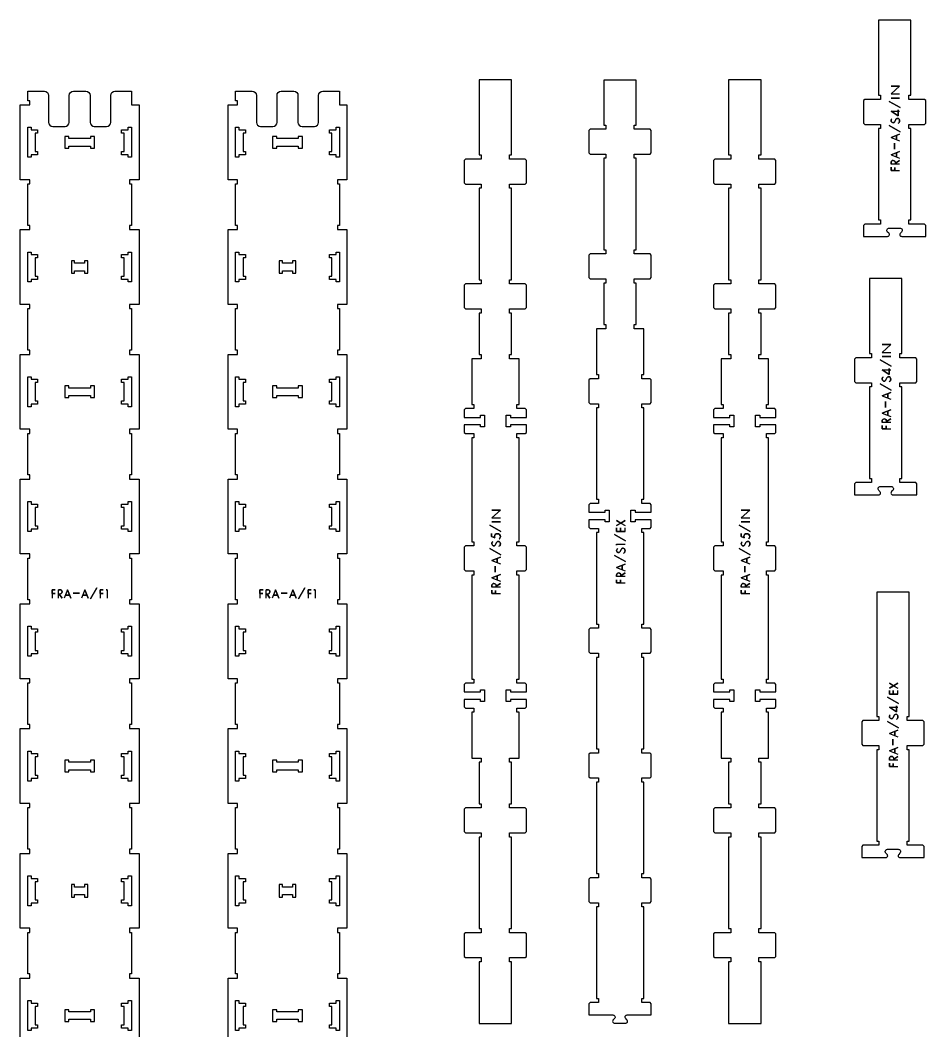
# Model space of a CAD drawing. Extents: x -5375 to 6625, y -4346 to 3702.
# Drawn here: x 1157 to 3335, y -452 to 1978 of the extents above; entities that cross this region are included whole.
import ezdxf

# ---------------------------------------------------------------- set-up
doc = ezdxf.new("R2010")
doc.units = 0

msp = doc.modelspace()

# ---------------------------------------------------------------- linework, layer by layer
at = {"layer": 'Cuts', "color": 4}
for points in [[(1175, 1714.6), (1175, 1720.6), (1183, 1720.6), (1183, 1714.6), (1193, 1714.6), (1199, 1714.6), (1199, 1706.6), (1193, 1706.6), (1193, 1662.6), (1199, 1662.6), (1199, 1654.6), (1193, 1654.6), (1183, 1654.6), (1183, 1648.6), (1175, 1648.6), (1175, 1654.6)], [(1425, 1654.6), (1425, 1648.6), (1417, 1648.6), (1417, 1654.6), (1407, 1654.6), (1401, 1654.6), (1401, 1662.6), (1407, 1662.6), (1407, 1706.6), (1401, 1706.6), (1401, 1714.6), (1407, 1714.6), (1417, 1714.6), (1417, 1720.6), (1425, 1720.6), (1425, 1714.6)], [(1675, 1714.6), (1675, 1720.6), (1683, 1720.6), (1683, 1714.6), (1693, 1714.6), (1699, 1714.6), (1699, 1706.6), (1693, 1706.6), (1693, 1662.6), (1699, 1662.6), (1699, 1654.6), (1693, 1654.6), (1683, 1654.6), (1683, 1648.6), (1675, 1648.6), (1675, 1654.6)], [(1925, 1654.6), (1925, 1648.6), (1917, 1648.6), (1917, 1654.6), (1907, 1654.6), (1901, 1654.6), (1901, 1662.6), (1907, 1662.6), (1907, 1706.6), (1901, 1706.6), (1901, 1714.6), (1907, 1714.6), (1917, 1714.6), (1917, 1720.6), (1925, 1720.6), (1925, 1714.6)], [(1336, 1698.6), (1326, 1698.6), (1326, 1693.6), (1274, 1693.6), (1274, 1698.6), (1264, 1698.6), (1264, 1670.6), (1274, 1670.6), (1274, 1675.6), (1326, 1675.6), (1326, 1670.6), (1336, 1670.6)], [(1836, 1698.6), (1826, 1698.6), (1826, 1693.6), (1774, 1693.6), (1774, 1698.6), (1764, 1698.6), (1764, 1670.6), (1774, 1670.6), (1774, 1675.6), (1826, 1675.6), (1826, 1670.6), (1836, 1670.6)], [(1175, 1414.6), (1175, 1420.6), (1183, 1420.6), (1183, 1414.6), (1193, 1414.6), (1199, 1414.6), (1199, 1406.6), (1193, 1406.6), (1193, 1362.6), (1199, 1362.6), (1199, 1354.6), (1193, 1354.6), (1183, 1354.6), (1183, 1348.6), (1175, 1348.6), (1175, 1354.6)], [(1425, 1354.6), (1425, 1348.6), (1417, 1348.6), (1417, 1354.6), (1407, 1354.6), (1401, 1354.6), (1401, 1362.6), (1407, 1362.6), (1407, 1406.6), (1401, 1406.6), (1401, 1414.6), (1407, 1414.6), (1417, 1414.6), (1417, 1420.6), (1425, 1420.6), (1425, 1414.6)], [(1675, 1414.6), (1675, 1420.6), (1683, 1420.6), (1683, 1414.6), (1693, 1414.6), (1699, 1414.6), (1699, 1406.6), (1693, 1406.6), (1693, 1362.6), (1699, 1362.6), (1699, 1354.6), (1693, 1354.6), (1683, 1354.6), (1683, 1348.6), (1675, 1348.6), (1675, 1354.6)], [(1925, 1354.6), (1925, 1348.6), (1917, 1348.6), (1917, 1354.6), (1907, 1354.6), (1901, 1354.6), (1901, 1362.6), (1907, 1362.6), (1907, 1406.6), (1901, 1406.6), (1901, 1414.6), (1907, 1414.6), (1917, 1414.6), (1917, 1420.6), (1925, 1420.6), (1925, 1414.6)], [(1280, 1399.6), (1280, 1393.6), (1280, 1375.6), (1280, 1369.6), (1288, 1369.6), (1288, 1375.6), (1312, 1375.6), (1312, 1369.6), (1320, 1369.6), (1320, 1375.6), (1320, 1393.6), (1320, 1399.6), (1312, 1399.6), (1312, 1393.6), (1288, 1393.6), (1288, 1399.6)], [(1780, 1399.6), (1780, 1393.6), (1780, 1375.6), (1780, 1369.6), (1788, 1369.6), (1788, 1375.6), (1812, 1375.6), (1812, 1369.6), (1820, 1369.6), (1820, 1375.6), (1820, 1393.6), (1820, 1399.6), (1812, 1399.6), (1812, 1393.6), (1788, 1393.6), (1788, 1399.6)], [(1175, 1114.6), (1175, 1120.6), (1183, 1120.6), (1183, 1114.6), (1193, 1114.6), (1199, 1114.6), (1199, 1106.6), (1193, 1106.6), (1193, 1062.6), (1199, 1062.6), (1199, 1054.6), (1193, 1054.6), (1183, 1054.6), (1183, 1048.6), (1175, 1048.6), (1175, 1054.6)], [(1425, 1054.6), (1425, 1048.6), (1417, 1048.6), (1417, 1054.6), (1407, 1054.6), (1401, 1054.6), (1401, 1062.6), (1407, 1062.6), (1407, 1106.6), (1401, 1106.6), (1401, 1114.6), (1407, 1114.6), (1417, 1114.6), (1417, 1120.6), (1425, 1120.6), (1425, 1114.6)], [(1675, 1114.6), (1675, 1120.6), (1683, 1120.6), (1683, 1114.6), (1693, 1114.6), (1699, 1114.6), (1699, 1106.6), (1693, 1106.6), (1693, 1062.6), (1699, 1062.6), (1699, 1054.6), (1693, 1054.6), (1683, 1054.6), (1683, 1048.6), (1675, 1048.6), (1675, 1054.6)], [(1925, 1054.6), (1925, 1048.6), (1917, 1048.6), (1917, 1054.6), (1907, 1054.6), (1901, 1054.6), (1901, 1062.6), (1907, 1062.6), (1907, 1106.6), (1901, 1106.6), (1901, 1114.6), (1907, 1114.6), (1917, 1114.6), (1917, 1120.6), (1925, 1120.6), (1925, 1114.6)], [(1274, 1093.6), (1274, 1098.6), (1264, 1098.6), (1264, 1070.6), (1274, 1070.6), (1274, 1075.6), (1326, 1075.6), (1326, 1070.6), (1336, 1070.6), (1336, 1098.6), (1326, 1098.6), (1326, 1093.6)], [(1774, 1093.6), (1774, 1098.6), (1764, 1098.6), (1764, 1070.6), (1774, 1070.6), (1774, 1075.6), (1826, 1075.6), (1826, 1070.6), (1836, 1070.6), (1836, 1098.6), (1826, 1098.6), (1826, 1093.6)], [(1175, 814.6), (1175, 820.6), (1183, 820.6), (1183, 814.6), (1193, 814.6), (1199, 814.6), (1199, 806.6), (1193, 806.6), (1193, 762.6), (1199, 762.6), (1199, 754.6), (1193, 754.6), (1183, 754.6), (1183, 748.6), (1175, 748.6), (1175, 754.6)], [(1425, 754.6), (1425, 748.6), (1417, 748.6), (1417, 754.6), (1407, 754.6), (1401, 754.6), (1401, 762.6), (1407, 762.6), (1407, 806.6), (1401, 806.6), (1401, 814.6), (1407, 814.6), (1417, 814.6), (1417, 820.6), (1425, 820.6), (1425, 814.6)], [(1675, 814.6), (1675, 820.6), (1683, 820.6), (1683, 814.6), (1693, 814.6), (1699, 814.6), (1699, 806.6), (1693, 806.6), (1693, 762.6), (1699, 762.6), (1699, 754.6), (1693, 754.6), (1683, 754.6), (1683, 748.6), (1675, 748.6), (1675, 754.6)], [(1925, 754.6), (1925, 748.6), (1917, 748.6), (1917, 754.6), (1907, 754.6), (1901, 754.6), (1901, 762.6), (1907, 762.6), (1907, 806.6), (1901, 806.6), (1901, 814.6), (1907, 814.6), (1917, 814.6), (1917, 820.6), (1925, 820.6), (1925, 814.6)], [(1175, 514.6), (1175, 520.6), (1183, 520.6), (1183, 514.6), (1193, 514.6), (1199, 514.6), (1199, 506.6), (1193, 506.6), (1193, 462.6), (1199, 462.6), (1199, 454.6), (1193, 454.6), (1183, 454.6), (1183, 448.6), (1175, 448.6), (1175, 454.6)], [(1425, 454.6), (1425, 448.6), (1417, 448.6), (1417, 454.6), (1407, 454.6), (1401, 454.6), (1401, 462.6), (1407, 462.6), (1407, 506.6), (1401, 506.6), (1401, 514.6), (1407, 514.6), (1417, 514.6), (1417, 520.6), (1425, 520.6), (1425, 514.6)], [(1675, 514.6), (1675, 520.6), (1683, 520.6), (1683, 514.6), (1693, 514.6), (1699, 514.6), (1699, 506.6), (1693, 506.6), (1693, 462.6), (1699, 462.6), (1699, 454.6), (1693, 454.6), (1683, 454.6), (1683, 448.6), (1675, 448.6), (1675, 454.6)], [(1925, 454.6), (1925, 448.6), (1917, 448.6), (1917, 454.6), (1907, 454.6), (1901, 454.6), (1901, 462.6), (1907, 462.6), (1907, 506.6), (1901, 506.6), (1901, 514.6), (1907, 514.6), (1917, 514.6), (1917, 520.6), (1925, 520.6), (1925, 514.6)], [(1175, 214.6), (1175, 220.6), (1183, 220.6), (1183, 214.6), (1193, 214.6), (1199, 214.6), (1199, 206.6), (1193, 206.6), (1193, 162.6), (1199, 162.6), (1199, 154.6), (1193, 154.6), (1183, 154.6), (1183, 148.6), (1175, 148.6), (1175, 154.6)], [(1425, 154.6), (1425, 148.6), (1417, 148.6), (1417, 154.6), (1407, 154.6), (1401, 154.6), (1401, 162.6), (1407, 162.6), (1407, 206.6), (1401, 206.6), (1401, 214.6), (1407, 214.6), (1417, 214.6), (1417, 220.6), (1425, 220.6), (1425, 214.6)], [(1675, 214.6), (1675, 220.6), (1683, 220.6), (1683, 214.6), (1693, 214.6), (1699, 214.6), (1699, 206.6), (1693, 206.6), (1693, 162.6), (1699, 162.6), (1699, 154.6), (1693, 154.6), (1683, 154.6), (1683, 148.6), (1675, 148.6), (1675, 154.6)], [(1925, 154.6), (1925, 148.6), (1917, 148.6), (1917, 154.6), (1907, 154.6), (1901, 154.6), (1901, 162.6), (1907, 162.6), (1907, 206.6), (1901, 206.6), (1901, 214.6), (1907, 214.6), (1917, 214.6), (1917, 220.6), (1925, 220.6), (1925, 214.6)], [(1274, 175.6), (1326, 175.6), (1326, 170.6), (1336, 170.6), (1336, 198.6), (1326, 198.6), (1326, 193.6), (1274, 193.6), (1274, 198.6), (1264, 198.6), (1264, 170.6), (1274, 170.6)], [(1774, 175.6), (1826, 175.6), (1826, 170.6), (1836, 170.6), (1836, 198.6), (1826, 198.6), (1826, 193.6), (1774, 193.6), (1774, 198.6), (1764, 198.6), (1764, 170.6), (1774, 170.6)], [(1175, -85.4), (1175, -79.4), (1183, -79.4), (1183, -85.4), (1193, -85.4), (1199, -85.4), (1199, -93.4), (1193, -93.4), (1193, -137.4), (1199, -137.4), (1199, -145.4), (1193, -145.4), (1183, -145.4), (1183, -151.4), (1175, -151.4), (1175, -145.4)], [(1425, -145.4), (1425, -151.4), (1417, -151.4), (1417, -145.4), (1407, -145.4), (1401, -145.4), (1401, -137.4), (1407, -137.4), (1407, -93.4), (1401, -93.4), (1401, -85.4), (1407, -85.4), (1417, -85.4), (1417, -79.4), (1425, -79.4), (1425, -85.4)], [(1675, -85.4), (1675, -79.4), (1683, -79.4), (1683, -85.4), (1693, -85.4), (1699, -85.4), (1699, -93.4), (1693, -93.4), (1693, -137.4), (1699, -137.4), (1699, -145.4), (1693, -145.4), (1683, -145.4), (1683, -151.4), (1675, -151.4), (1675, -145.4)], [(1925, -145.4), (1925, -151.4), (1917, -151.4), (1917, -145.4), (1907, -145.4), (1901, -145.4), (1901, -137.4), (1907, -137.4), (1907, -93.4), (1901, -93.4), (1901, -85.4), (1907, -85.4), (1917, -85.4), (1917, -79.4), (1925, -79.4), (1925, -85.4)], [(1280, -100.4), (1280, -106.4), (1280, -124.4), (1280, -130.4), (1288, -130.4), (1288, -124.4), (1312, -124.4), (1312, -130.4), (1320, -130.4), (1320, -124.4), (1320, -106.4), (1320, -100.4), (1312, -100.4), (1312, -106.4), (1288, -106.4), (1288, -100.4)], [(1780, -100.4), (1780, -106.4), (1780, -124.4), (1780, -130.4), (1788, -130.4), (1788, -124.4), (1812, -124.4), (1812, -130.4), (1820, -130.4), (1820, -124.4), (1820, -106.4), (1820, -100.4), (1812, -100.4), (1812, -106.4), (1788, -106.4), (1788, -100.4)], [(1175, -385.4), (1175, -379.4), (1183, -379.4), (1183, -385.4), (1193, -385.4), (1199, -385.4), (1199, -393.4), (1193, -393.4), (1193, -437.4), (1199, -437.4), (1199, -445.4), (1193, -445.4), (1183, -445.4), (1183, -451.4), (1175, -451.4), (1175, -445.4)], [(1425, -445.4), (1425, -451.4), (1417, -451.4), (1417, -445.4), (1407, -445.4), (1401, -445.4), (1401, -437.4), (1407, -437.4), (1407, -393.4), (1401, -393.4), (1401, -385.4), (1407, -385.4), (1417, -385.4), (1417, -379.4), (1425, -379.4), (1425, -385.4)], [(1675, -385.4), (1675, -379.4), (1683, -379.4), (1683, -385.4), (1693, -385.4), (1699, -385.4), (1699, -393.4), (1693, -393.4), (1693, -437.4), (1699, -437.4), (1699, -445.4), (1693, -445.4), (1683, -445.4), (1683, -451.4), (1675, -451.4), (1675, -445.4)], [(1925, -445.4), (1925, -451.4), (1917, -451.4), (1917, -445.4), (1907, -445.4), (1901, -445.4), (1901, -437.4), (1907, -437.4), (1907, -393.4), (1901, -393.4), (1901, -385.4), (1907, -385.4), (1917, -385.4), (1917, -379.4), (1925, -379.4), (1925, -385.4)], [(1264, -429.4), (1274, -429.4), (1274, -424.4), (1326, -424.4), (1326, -429.4), (1336, -429.4), (1336, -401.4), (1326, -401.4), (1326, -406.4), (1274, -406.4), (1274, -401.4), (1264, -401.4)], [(1764, -429.4), (1774, -429.4), (1774, -424.4), (1826, -424.4), (1826, -429.4), (1836, -429.4), (1836, -401.4), (1826, -401.4), (1826, -406.4), (1774, -406.4), (1774, -401.4), (1764, -401.4)]]:
    msp.add_lwpolyline(points, close=True, dxfattribs=at)
at = {"layer": 'Outlines', "color": 5}
for points in [[(3185.4, 1730.7), (3188.4, 1727.7), (3226.4, 1727.7), (3226.4, 1717.7), (3221.4, 1717.7), (3221.4, 1497.7), (3226.4, 1497.7), (3226.4, 1487.7), (3188.4, 1487.7), (3185.4, 1484.7), (3185.4, 1458.2), (3243.3, 1458.2), (3244.6, 1458.4), (3245.8, 1459), (3246.8, 1459.9), (3247.4, 1461), (3247.8, 1462.2), (3247.7, 1463.6), (3247.2, 1464.8), (3246.5, 1465.9), (3243.5, 1468.8), (3242.6, 1470.1), (3242, 1471.6), (3242, 1473.3), (3242.3, 1474.8), (3243.2, 1476.2), (3244.4, 1477.3), (3245.9, 1478), (3247.4, 1478.2), (3273.3, 1478.2), (3274.9, 1478), (3276.3, 1477.3), (3277.6, 1476.2), (3278.4, 1474.8), (3278.8, 1473.3), (3278.7, 1471.6), (3278.1, 1470.1), (3277.2, 1468.8), (3274.2, 1465.9), (3273.5, 1464.8), (3273, 1463.6), (3273, 1462.2), (3273.3, 1461), (3273.9, 1459.9), (3274.9, 1459), (3276.2, 1458.4), (3277.4, 1458.2), (3335.4, 1458.2), (3335.4, 1484.7), (3332.4, 1487.7), (3294.4, 1487.7), (3294.4, 1497.7), (3299.4, 1497.7), (3299.4, 1717.7), (3294.4, 1717.7), (3294.4, 1727.7), (3332.4, 1727.7), (3335.4, 1730.7), (3335.4, 1784.7), (3332.4, 1787.7), (3294.4, 1787.7), (3294.4, 1797.7), (3299.4, 1797.7), (3299.4, 1978.1), (3221.4, 1978.1), (3221.4, 1797.7), (3226.4, 1797.7), (3226.4, 1787.7), (3188.4, 1787.7), (3185.4, 1784.7)], [(2261, 93.9), (2266, 93.9), (2266, 83.9), (2228, 83.9), (2225, 80.9), (2225, 26.9), (2228, 23.9), (2266, 23.9), (2266, 13.9), (2261, 13.9), (2261, -206.1), (2266, -206.1), (2266, -216.1), (2228, -216.1), (2225, -219.1), (2225, -273.1), (2228, -276.1), (2266, -276.1), (2266, -286.1), (2261, -286.1), (2261, -434.4), (2339, -434.4), (2339, -286.1), (2334, -286.1), (2334, -276.1), (2372, -276.1), (2375, -273.1), (2375, -219.1), (2372, -216.1), (2334, -216.1), (2334, -206.1), (2339, -206.1), (2339, 13.9), (2334, 13.9), (2334, 23.9), (2372, 23.9), (2375, 26.9), (2375, 80.9), (2372, 83.9), (2334, 83.9), (2334, 93.9), (2339, 93.9), (2339, 193.9), (2334, 193.9), (2334, 203.9), (2339, 203.9), (2357, 203.9), (2357, 313.9), (2352, 313.9), (2352, 323.9), (2372, 323.9), (2375, 326.9), (2375, 344.9), (2336, 344.9), (2336, 339.9), (2326, 339.9), (2326, 367.9), (2336, 367.9), (2336, 362.9), (2375, 362.9), (2375, 380.9), (2372, 383.9), (2352, 383.9), (2352, 393.9), (2357, 393.9), (2357, 643.9), (2352, 643.9), (2352, 653.9), (2372, 653.9), (2375, 656.9), (2375, 710.9), (2372, 713.9), (2352, 713.9), (2352, 723.9), (2357, 723.9), (2357, 974), (2352, 974), (2352, 984), (2372, 984), (2375, 987), (2375, 1005), (2336, 1005), (2336, 1000), (2326, 1000), (2326, 1028), (2336, 1028), (2336, 1023), (2375, 1023), (2375, 1041), (2372, 1044), (2352, 1044), (2352, 1054), (2357, 1054), (2357, 1164), (2339, 1164), (2334, 1164), (2334, 1174), (2339, 1174), (2339, 1274), (2334, 1274), (2334, 1284), (2372, 1284), (2375, 1287), (2375, 1341), (2372, 1344), (2334, 1344), (2334, 1354), (2339, 1354), (2339, 1574), (2334, 1574), (2334, 1584), (2372, 1584), (2375, 1587), (2375, 1641), (2372, 1644), (2334, 1644), (2334, 1654), (2339, 1654), (2339, 1834.4), (2261, 1834.4), (2261, 1654), (2266, 1654), (2266, 1644), (2228, 1644), (2225, 1641), (2225, 1587), (2228, 1584), (2266, 1584), (2266, 1574), (2261, 1574), (2261, 1354), (2266, 1354), (2266, 1344), (2228, 1344), (2225, 1341), (2225, 1287), (2228, 1284), (2266, 1284), (2266, 1274), (2261, 1274), (2261, 1174), (2266, 1174), (2266, 1164), (2261, 1164), (2243, 1164), (2243, 1054), (2248, 1054), (2248, 1044), (2228, 1044), (2225, 1041), (2225, 1023), (2264, 1023), (2264, 1028), (2274, 1028), (2274, 1000), (2264, 1000), (2264, 1005), (2225, 1005), (2225, 987), (2228, 984), (2248, 984), (2248, 974), (2243, 974), (2243, 723.9), (2248, 723.9), (2248, 713.9), (2228, 713.9), (2225, 710.9), (2225, 656.9), (2228, 653.9), (2248, 653.9), (2248, 643.9), (2243, 643.9), (2243, 393.9), (2248, 393.9), (2248, 383.9), (2228, 383.9), (2225, 380.9), (2225, 362.9), (2264, 362.9), (2264, 367.9), (2274, 367.9), (2274, 339.9), (2264, 339.9), (2264, 344.9), (2225, 344.9), (2225, 326.9), (2228, 323.9), (2248, 323.9), (2248, 313.9), (2243, 313.9), (2243, 203.9), (2261, 203.9), (2266, 203.9), (2266, 193.9), (2261, 193.9)], [(2543, 1236), (2543, 1126), (2548, 1126), (2548, 1116), (2528, 1116), (2525, 1113), (2525, 1059), (2528, 1056), (2548, 1056), (2548, 1046), (2543, 1046), (2543, 826), (2548, 826), (2548, 816), (2528, 816), (2525, 813), (2525, 795), (2564, 795), (2564, 800), (2574, 800), (2574, 772), (2564, 772), (2564, 777), (2525, 777), (2525, 759), (2528, 756), (2548, 756), (2548, 746), (2543, 746), (2543, 526), (2548, 526), (2548, 516), (2528, 516), (2525, 513), (2525, 459), (2528, 456), (2548, 456), (2548, 446), (2543, 446), (2543, 226), (2548, 226), (2548, 216), (2528, 216), (2525, 213), (2525, 159), (2528, 156), (2548, 156), (2548, 146), (2543, 146), (2543, -74), (2548, -74), (2548, -84), (2528, -84), (2525, -87), (2525, -141), (2528, -144), (2548, -144), (2548, -154), (2543, -154), (2543, -374), (2548, -374), (2548, -384), (2528, -384), (2525, -387), (2525, -414), (2582.9, -414), (2584.3, -414.2), (2585.7, -414.8), (2586.8, -415.9), (2587.5, -417.1), (2587.9, -418.5), (2587.8, -420), (2587.3, -421.4), (2586.5, -422.5), (2583.5, -425.5), (2582.7, -426.6), (2582.2, -428), (2582.1, -429.5), (2582.5, -430.9), (2583.2, -432.1), (2584.3, -433.2), (2585.7, -433.8), (2587.1, -434), (2612.9, -434), (2614.3, -433.8), (2615.7, -433.2), (2616.8, -432.1), (2617.5, -430.9), (2617.9, -429.5), (2617.8, -428), (2617.3, -426.6), (2616.5, -425.5), (2613.5, -422.5), (2612.7, -421.4), (2612.2, -420), (2612.1, -418.5), (2612.5, -417.1), (2613.2, -415.9), (2614.3, -414.8), (2615.7, -414.2), (2617.1, -414), (2675, -414), (2675, -387), (2672, -384), (2652, -384), (2652, -374), (2657, -374), (2657, -154), (2652, -154), (2652, -144), (2672, -144), (2675, -141), (2675, -87), (2672, -84), (2652, -84), (2652, -74), (2657, -74), (2657, 146), (2652, 146), (2652, 156), (2672, 156), (2675, 159), (2675, 213), (2672, 216), (2652, 216), (2652, 226), (2657, 226), (2657, 446), (2652, 446), (2652, 456), (2672, 456), (2675, 459), (2675, 513), (2672, 516), (2652, 516), (2652, 526), (2657, 526), (2657, 746), (2652, 746), (2652, 756), (2672, 756), (2675, 759), (2675, 777), (2636, 777), (2636, 772), (2626, 772), (2626, 800), (2636, 800), (2636, 795), (2675, 795), (2675, 813), (2672, 816), (2652, 816), (2652, 826), (2657, 826), (2657, 1046), (2652, 1046), (2652, 1056), (2672, 1056), (2675, 1059), (2675, 1113), (2672, 1116), (2652, 1116), (2652, 1126), (2657, 1126), (2657, 1236), (2639, 1236), (2634, 1236), (2634, 1246), (2639, 1246), (2639, 1346), (2634, 1346), (2634, 1356), (2672, 1356), (2675, 1359), (2675, 1413), (2672, 1416), (2634, 1416), (2634, 1426), (2639, 1426), (2639, 1646), (2634, 1646), (2634, 1656), (2672, 1656), (2675, 1659), (2675, 1713), (2672, 1716), (2634, 1716), (2634, 1726), (2639, 1726), (2639, 1834), (2561, 1834), (2561, 1726), (2566, 1726), (2566, 1716), (2528, 1716), (2525, 1713), (2525, 1659), (2528, 1656), (2566, 1656), (2566, 1646), (2561, 1646), (2561, 1426), (2566, 1426), (2566, 1416), (2528, 1416), (2525, 1413), (2525, 1359), (2528, 1356), (2566, 1356), (2566, 1346), (2561, 1346), (2561, 1246), (2566, 1246), (2566, 1236), (2561, 1236)], [(2861, 93.9), (2866, 93.9), (2866, 83.9), (2828, 83.9), (2825, 80.9), (2825, 26.9), (2828, 23.9), (2866, 23.9), (2866, 13.9), (2861, 13.9), (2861, -206.1), (2866, -206.1), (2866, -216.1), (2828, -216.1), (2825, -219.1), (2825, -273.1), (2828, -276.1), (2866, -276.1), (2866, -286.1), (2861, -286.1), (2861, -434.4), (2939, -434.4), (2939, -286.1), (2934, -286.1), (2934, -276.1), (2972, -276.1), (2975, -273.1), (2975, -219.1), (2972, -216.1), (2934, -216.1), (2934, -206.1), (2939, -206.1), (2939, 13.9), (2934, 13.9), (2934, 23.9), (2972, 23.9), (2975, 26.9), (2975, 80.9), (2972, 83.9), (2934, 83.9), (2934, 93.9), (2939, 93.9), (2939, 193.9), (2934, 193.9), (2934, 203.9), (2939, 203.9), (2957, 203.9), (2957, 313.9), (2952, 313.9), (2952, 323.9), (2972, 323.9), (2975, 326.9), (2975, 344.9), (2936, 344.9), (2936, 339.9), (2926, 339.9), (2926, 367.9), (2936, 367.9), (2936, 362.9), (2975, 362.9), (2975, 380.9), (2972, 383.9), (2952, 383.9), (2952, 393.9), (2957, 393.9), (2957, 643.9), (2952, 643.9), (2952, 653.9), (2972, 653.9), (2975, 656.9), (2975, 710.9), (2972, 713.9), (2952, 713.9), (2952, 723.9), (2957, 723.9), (2957, 974), (2952, 974), (2952, 984), (2972, 984), (2975, 987), (2975, 1005), (2936, 1005), (2936, 1000), (2926, 1000), (2926, 1028), (2936, 1028), (2936, 1023), (2975, 1023), (2975, 1041), (2972, 1044), (2952, 1044), (2952, 1054), (2957, 1054), (2957, 1164), (2939, 1164), (2934, 1164), (2934, 1174), (2939, 1174), (2939, 1274), (2934, 1274), (2934, 1284), (2972, 1284), (2975, 1287), (2975, 1341), (2972, 1344), (2934, 1344), (2934, 1354), (2939, 1354), (2939, 1574), (2934, 1574), (2934, 1584), (2972, 1584), (2975, 1587), (2975, 1641), (2972, 1644), (2934, 1644), (2934, 1654), (2939, 1654), (2939, 1834.4), (2861, 1834.4), (2861, 1654), (2866, 1654), (2866, 1644), (2828, 1644), (2825, 1641), (2825, 1587), (2828, 1584), (2866, 1584), (2866, 1574), (2861, 1574), (2861, 1354), (2866, 1354), (2866, 1344), (2828, 1344), (2825, 1341), (2825, 1287), (2828, 1284), (2866, 1284), (2866, 1274), (2861, 1274), (2861, 1174), (2866, 1174), (2866, 1164), (2861, 1164), (2843, 1164), (2843, 1054), (2848, 1054), (2848, 1044), (2828, 1044), (2825, 1041), (2825, 1023), (2864, 1023), (2864, 1028), (2874, 1028), (2874, 1000), (2864, 1000), (2864, 1005), (2825, 1005), (2825, 987), (2828, 984), (2848, 984), (2848, 974), (2843, 974), (2843, 723.9), (2848, 723.9), (2848, 713.9), (2828, 713.9), (2825, 710.9), (2825, 656.9), (2828, 653.9), (2848, 653.9), (2848, 643.9), (2843, 643.9), (2843, 393.9), (2848, 393.9), (2848, 383.9), (2828, 383.9), (2825, 380.9), (2825, 362.9), (2864, 362.9), (2864, 367.9), (2874, 367.9), (2874, 339.9), (2864, 339.9), (2864, 344.9), (2825, 344.9), (2825, 326.9), (2828, 323.9), (2848, 323.9), (2848, 313.9), (2843, 313.9), (2843, 203.9), (2861, 203.9), (2866, 203.9), (2866, 193.9), (2861, 193.9)], [(3164, 1109.4), (3167, 1106.4), (3205, 1106.4), (3205, 1096.4), (3200, 1096.4), (3200, 876.4), (3205, 876.4), (3205, 866.4), (3167, 866.4), (3164, 863.4), (3164, 836.9), (3221.9, 836.9), (3223.2, 837), (3224.4, 837.6), (3225.4, 838.5), (3226.1, 839.6), (3226.4, 840.9), (3226.4, 842.2), (3225.9, 843.5), (3225.1, 844.5), (3222.2, 847.5), (3221.3, 848.7), (3220.7, 850.3), (3220.6, 851.9), (3221, 853.5), (3221.8, 854.8), (3223, 855.9), (3224.5, 856.6), (3226.1, 856.9), (3251.9, 856.9), (3253.5, 856.6), (3255, 855.9), (3256.2, 854.8), (3257, 853.5), (3257.4, 851.9), (3257.3, 850.3), (3256.8, 848.7), (3255.8, 847.5), (3252.9, 844.5), (3252.1, 843.5), (3251.7, 842.2), (3251.6, 840.9), (3251.9, 839.6), (3252.6, 838.5), (3253.6, 837.6), (3254.8, 837), (3256.1, 836.9), (3314, 836.9), (3314, 863.4), (3311, 866.4), (3273, 866.4), (3273, 876.4), (3278, 876.4), (3278, 1096.4), (3273, 1096.4), (3273, 1106.4), (3311, 1106.4), (3314, 1109.4), (3314, 1163.4), (3311, 1166.4), (3273, 1166.4), (3273, 1176.4), (3278, 1176.4), (3278, 1356.7), (3200, 1356.7), (3200, 1176.4), (3205, 1176.4), (3205, 1166.4), (3167, 1166.4), (3164, 1163.4)], [(3269.2, -32.7), (3269.9, -33.8), (3270.9, -34.8), (3272.1, -35.3), (3273.4, -35.5), (3331.3, -35.5), (3331.3, -9), (3328.3, -6), (3290.3, -6), (3290.3, 4), (3295.3, 4), (3295.3, 224), (3290.3, 224), (3290.3, 234), (3328.3, 234), (3331.3, 237), (3331.3, 291), (3328.3, 294), (3290.3, 294), (3290.3, 304), (3295.3, 304), (3295.3, 603.1), (3217.3, 603.1), (3217.3, 304), (3222.3, 304), (3222.3, 294), (3184.3, 294), (3181.3, 291), (3181.3, 237), (3184.3, 234), (3222.3, 234), (3222.3, 224), (3217.3, 224), (3217.3, 4), (3222.3, 4), (3222.3, -6), (3184.3, -6), (3181.3, -9), (3181.3, -35.5), (3239.2, -35.5), (3240.5, -35.3), (3241.7, -34.8), (3242.7, -33.8), (3243.4, -32.7), (3243.7, -31.5), (3243.6, -30.1), (3243.2, -28.9), (3242.4, -27.8), (3239.5, -24.9), (3238.5, -23.6), (3238, -22.1), (3237.9, -20.4), (3238.3, -18.9), (3239.1, -17.5), (3240.3, -16.4), (3241.8, -15.7), (3243.4, -15.5), (3269.2, -15.5), (3270.8, -15.7), (3272.3, -16.4), (3273.5, -17.5), (3274.3, -18.9), (3274.7, -20.4), (3274.6, -22.1), (3274.1, -23.6), (3273.1, -24.9), (3270.2, -27.8), (3269.4, -28.9), (3269, -30.1), (3268.9, -31.5)]]:
    msp.add_lwpolyline(points, close=True, dxfattribs=at)
for points in [[(1157, -505.4), (1157, -325.4), (1180, -325.4), (1180, -315.4), (1175, -315.4), (1175, -265.4), (1175, -215.4), (1180, -215.4), (1180, -205.4), (1157, -205.4), (1157, -25.4), (1180, -25.4), (1180, -15.4), (1175, -15.4), (1175, 34.6), (1175, 84.6), (1180, 84.6), (1180, 94.6), (1157, 94.6), (1157, 274.6), (1180, 274.6), (1180, 284.6), (1175, 284.6), (1175, 334.6), (1175, 384.6), (1180, 384.6), (1180, 394.6), (1157, 394.6), (1157, 574.6), (1180, 574.6), (1180, 584.6), (1175, 584.6), (1175, 634.6), (1175, 684.6), (1180, 684.6), (1180, 694.6), (1157, 694.6), (1157, 874.6), (1180, 874.6), (1180, 884.6), (1175, 884.6), (1175, 934.6), (1175, 984.6), (1180, 984.6), (1180, 994.6), (1157, 994.6), (1157, 1174.6), (1180, 1174.6), (1180, 1184.6), (1175, 1184.6), (1175, 1234.6), (1175, 1284.6), (1180, 1284.6), (1180, 1294.6), (1157, 1294.6), (1157, 1474.6), (1180, 1474.6), (1180, 1484.6), (1175, 1484.6), (1175, 1534.6), (1175, 1584.6), (1180, 1584.6), (1180, 1594.6), (1157, 1594.6), (1157, 1774.6), (1180, 1774.6), (1180, 1784.6), (1175, 1784.6), (1175, 1807.4), (1215.3, 1807.4), (1218.9, 1806.7), (1222.3, 1804.4), (1224.5, 1801.1), (1225.3, 1797.4), (1225.3, 1732.4), (1226, 1728.7), (1228.2, 1725.3), (1231.6, 1723.1), (1235.3, 1722.4), (1264.8, 1722.4), (1268.4, 1723.1), (1271.8, 1725.3), (1274, 1728.7), (1274.8, 1732.4), (1274.8, 1797.4), (1275.5, 1801.1), (1277.7, 1804.4), (1281.1, 1806.7), (1284.8, 1807.4), (1315.2, 1807.4), (1318.9, 1806.7), (1322.3, 1804.4), (1324.5, 1801.1), (1325.2, 1797.4), (1325.2, 1732.4), (1326, 1728.7), (1328.2, 1725.3), (1331.6, 1723.1), (1335.2, 1722.4), (1364.7, 1722.4), (1368.4, 1723.1), (1371.8, 1725.3), (1374, 1728.7), (1374.7, 1732.4), (1374.7, 1797.4), (1375.5, 1801.1), (1377.7, 1804.4), (1381.1, 1806.7), (1384.7, 1807.4), (1425, 1807.4), (1425, 1774.6), (1443, 1774.6), (1443, 1594.6), (1420, 1594.6), (1420, 1584.6), (1425, 1584.6), (1425, 1534.6), (1425, 1484.6), (1420, 1484.6), (1420, 1474.6), (1443, 1474.6), (1443, 1294.6), (1420, 1294.6), (1420, 1284.6), (1425, 1284.6), (1425, 1234.6), (1425, 1184.6), (1420, 1184.6), (1420, 1174.6), (1443, 1174.6), (1443, 994.6), (1420, 994.6), (1420, 984.6), (1425, 984.6), (1425, 934.6), (1425, 884.6), (1420, 884.6), (1420, 874.6), (1443, 874.6), (1443, 694.6), (1420, 694.6), (1420, 684.6), (1425, 684.6), (1425, 634.6), (1425, 584.6), (1420, 584.6), (1420, 574.6), (1443, 574.6), (1443, 394.6), (1420, 394.6), (1420, 384.6), (1425, 384.6), (1425, 334.6), (1425, 284.6), (1420, 284.6), (1420, 274.6), (1443, 274.6), (1443, 94.6), (1420, 94.6), (1420, 84.6), (1425, 84.6), (1425, 34.6), (1425, -15.4), (1420, -15.4), (1420, -25.4), (1443, -25.4), (1443, -205.4), (1420, -205.4), (1420, -215.4), (1425, -215.4), (1425, -265.4), (1425, -315.4), (1420, -315.4), (1420, -325.4), (1443, -325.4), (1443, -505.4)], [(1657, -505.4), (1657, -325.4), (1680, -325.4), (1680, -315.4), (1675, -315.4), (1675, -265.4), (1675, -215.4), (1680, -215.4), (1680, -205.4), (1657, -205.4), (1657, -25.4), (1680, -25.4), (1680, -15.4), (1675, -15.4), (1675, 34.6), (1675, 84.6), (1680, 84.6), (1680, 94.6), (1657, 94.6), (1657, 274.6), (1680, 274.6), (1680, 284.6), (1675, 284.6), (1675, 334.6), (1675, 384.6), (1680, 384.6), (1680, 394.6), (1657, 394.6), (1657, 574.6), (1680, 574.6), (1680, 584.6), (1675, 584.6), (1675, 634.6), (1675, 684.6), (1680, 684.6), (1680, 694.6), (1657, 694.6), (1657, 874.6), (1680, 874.6), (1680, 884.6), (1675, 884.6), (1675, 934.6), (1675, 984.6), (1680, 984.6), (1680, 994.6), (1657, 994.6), (1657, 1174.6), (1680, 1174.6), (1680, 1184.6), (1675, 1184.6), (1675, 1234.6), (1675, 1284.6), (1680, 1284.6), (1680, 1294.6), (1657, 1294.6), (1657, 1474.6), (1680, 1474.6), (1680, 1484.6), (1675, 1484.6), (1675, 1534.6), (1675, 1584.6), (1680, 1584.6), (1680, 1594.6), (1657, 1594.6), (1657, 1774.6), (1680, 1774.6), (1680, 1784.6), (1675, 1784.6), (1675, 1807.4), (1715.3, 1807.4), (1718.9, 1806.7), (1722.3, 1804.4), (1724.5, 1801.1), (1725.3, 1797.4), (1725.3, 1732.4), (1726, 1728.7), (1728.2, 1725.3), (1731.6, 1723.1), (1735.3, 1722.4), (1764.8, 1722.4), (1768.4, 1723.1), (1771.8, 1725.3), (1774, 1728.7), (1774.8, 1732.4), (1774.8, 1797.4), (1775.5, 1801.1), (1777.7, 1804.4), (1781.1, 1806.7), (1784.8, 1807.4), (1815.2, 1807.4), (1818.9, 1806.7), (1822.3, 1804.4), (1824.5, 1801.1), (1825.2, 1797.4), (1825.2, 1732.4), (1826, 1728.7), (1828.2, 1725.3), (1831.6, 1723.1), (1835.2, 1722.4), (1864.7, 1722.4), (1868.4, 1723.1), (1871.8, 1725.3), (1874, 1728.7), (1874.7, 1732.4), (1874.7, 1797.4), (1875.5, 1801.1), (1877.7, 1804.4), (1881.1, 1806.7), (1884.7, 1807.4), (1925, 1807.4), (1925, 1774.6), (1943, 1774.6), (1943, 1594.6), (1920, 1594.6), (1920, 1584.6), (1925, 1584.6), (1925, 1534.6), (1925, 1484.6), (1920, 1484.6), (1920, 1474.6), (1943, 1474.6), (1943, 1294.6), (1920, 1294.6), (1920, 1284.6), (1925, 1284.6), (1925, 1234.6), (1925, 1184.6), (1920, 1184.6), (1920, 1174.6), (1943, 1174.6), (1943, 994.6), (1920, 994.6), (1920, 984.6), (1925, 984.6), (1925, 934.6), (1925, 884.6), (1920, 884.6), (1920, 874.6), (1943, 874.6), (1943, 694.6), (1920, 694.6), (1920, 684.6), (1925, 684.6), (1925, 634.6), (1925, 584.6), (1920, 584.6), (1920, 574.6), (1943, 574.6), (1943, 394.6), (1920, 394.6), (1920, 384.6), (1925, 384.6), (1925, 334.6), (1925, 284.6), (1920, 284.6), (1920, 274.6), (1943, 274.6), (1943, 94.6), (1920, 94.6), (1920, 84.6), (1925, 84.6), (1925, 34.6), (1925, -15.4), (1920, -15.4), (1920, -25.4), (1943, -25.4), (1943, -205.4), (1920, -205.4), (1920, -215.4), (1925, -215.4), (1925, -265.4), (1925, -315.4), (1920, -315.4), (1920, -325.4), (1943, -325.4), (1943, -505.4)]]:
    msp.add_lwpolyline(points, dxfattribs=at)
at = {"layer": 'Tags', "color": 2}
for points in [[(3251.8, 1800.7), (3272.4, 1819.3), (3251.8, 1819.3), (3272.4, 1819.3), (3251.8, 1800.7), (3272.4, 1800.7)], [(3251.8, 1759), (3268.5, 1747.9), (3268.5, 1762.3), (3268.5, 1747.9), (3251.8, 1759), (3272.4, 1759)], [(3269, 1730.2), (3270.5, 1731.2), (3271.5, 1732.4), (3272.2, 1734), (3272.4, 1736.1), (3272.2, 1738.3), (3271.3, 1740.2), (3269.8, 1741.5), (3267.7, 1742.1), (3265.7, 1741.8), (3264.4, 1741.1), (3263.5, 1740.1), (3263, 1739.1), (3260.6, 1734.5), (3259.9, 1733.3), (3259.1, 1732.4), (3258, 1731.8), (3256.6, 1731.5), (3254.9, 1731.8), (3253.4, 1732.7), (3252.3, 1734.3), (3251.8, 1736.4), (3252.2, 1738.6), (3252.9, 1740), (3254, 1741), (3252.9, 1740), (3252.2, 1738.6), (3251.8, 1736.4), (3252.3, 1734.3), (3253.4, 1732.7), (3254.9, 1731.8), (3256.6, 1731.5), (3258, 1731.8), (3259.1, 1732.4), (3259.9, 1733.3), (3260.6, 1734.5), (3263, 1739.1), (3263.5, 1740.1), (3264.4, 1741.1), (3265.7, 1741.8), (3267.7, 1742.1), (3269.8, 1741.5), (3271.3, 1740.2), (3272.2, 1738.3), (3272.4, 1736.1), (3272.2, 1734), (3271.5, 1732.4), (3270.5, 1731.2)], [(3251.8, 1696), (3272.4, 1704), (3251.8, 1696), (3272.4, 1688)], [(3251.8, 1654.3), (3272.4, 1662.3), (3251.8, 1654.3), (3272.4, 1646.3)], [(3272.4, 1632.2), (3251.8, 1632.2), (3251.8, 1635.8), (3252.1, 1637.7), (3253.1, 1639.4), (3254.6, 1640.5), (3257, 1640.9), (3259.3, 1640.3), (3261, 1638.9), (3261.9, 1637.3), (3262.3, 1635.8), (3262.3, 1632.2), (3262.3, 1635.8), (3261.9, 1637.3), (3261, 1638.9), (3259.3, 1640.3), (3257, 1640.9), (3254.6, 1640.5), (3253.1, 1639.4), (3252.1, 1637.7), (3251.8, 1635.8), (3251.8, 1632.2)], [(3261, 1617), (3261, 1624.2), (3261, 1617), (3251.8, 1617), (3251.8, 1624.5), (3251.8, 1617), (3272.4, 1617)], [(3230.5, 1179.4), (3251.1, 1198), (3230.5, 1198), (3251.1, 1198), (3230.5, 1179.4), (3251.1, 1179.4)], [(3230.5, 1137.6), (3247.2, 1126.5), (3247.2, 1140.9), (3247.2, 1126.5), (3230.5, 1137.6), (3251.1, 1137.6)], [(3247.6, 1108.9), (3249.2, 1109.9), (3250.2, 1111.1), (3250.8, 1112.6), (3251.1, 1114.7), (3250.8, 1117), (3250, 1118.9), (3248.5, 1120.2), (3246.4, 1120.8), (3244.4, 1120.5), (3243, 1119.7), (3242.2, 1118.7), (3241.6, 1117.8), (3239.3, 1113.2), (3238.6, 1112), (3237.7, 1111), (3236.7, 1110.4), (3235.2, 1110.2), (3233.6, 1110.4), (3232.1, 1111.4), (3230.9, 1112.9), (3230.5, 1115.1), (3230.8, 1117.2), (3231.6, 1118.7), (3232.7, 1119.7), (3231.6, 1118.7), (3230.8, 1117.2), (3230.5, 1115.1), (3230.9, 1112.9), (3232.1, 1111.4), (3233.6, 1110.4), (3235.2, 1110.2), (3236.7, 1110.4), (3237.7, 1111), (3238.6, 1112), (3239.3, 1113.2), (3241.6, 1117.8), (3242.2, 1118.7), (3243, 1119.7), (3244.4, 1120.5), (3246.4, 1120.8), (3248.5, 1120.2), (3250, 1118.9), (3250.8, 1117), (3251.1, 1114.7), (3250.8, 1112.6), (3250.2, 1111.1), (3249.2, 1109.9)], [(3230.5, 1074.6), (3251.1, 1082.7), (3230.5, 1074.6), (3251.1, 1066.6)], [(3230.5, 1032.9), (3251.1, 1041), (3230.5, 1032.9), (3251.1, 1024.9)], [(3251.1, 1010.9), (3230.5, 1010.9), (3230.5, 1014.5), (3230.8, 1016.4), (3231.7, 1018), (3233.3, 1019.1), (3235.6, 1019.5), (3238, 1019), (3239.6, 1017.6), (3240.6, 1015.9), (3240.9, 1014.5), (3240.9, 1010.9), (3240.9, 1014.5), (3240.6, 1015.9), (3239.6, 1017.6), (3238, 1019), (3235.6, 1019.5), (3233.3, 1019.1), (3231.7, 1018), (3230.8, 1016.4), (3230.5, 1014.5), (3230.5, 1010.9)], [(3239.7, 995.6), (3239.7, 1002.8), (3239.7, 995.6), (3230.5, 995.6), (3230.5, 1003.2), (3230.5, 995.6), (3251.1, 995.6)], [(2291.5, 781.7), (2312, 800.3), (2291.5, 800.3), (2312, 800.3), (2291.5, 781.7), (2312, 781.7)], [(2891.5, 781.7), (2912, 800.3), (2891.5, 800.3), (2912, 800.3), (2891.5, 781.7), (2912, 781.7)], [(2601.4, 769), (2612, 775), (2601.4, 769), (2591.5, 775), (2601.4, 769), (2591.5, 763), (2601.4, 769), (2612, 763)], [(2612, 748.9), (2600.6, 748.9), (2600.6, 757.1), (2600.6, 748.9), (2591.5, 748.9), (2591.5, 757.8), (2591.5, 748.9), (2612, 748.9), (2612, 757.8)], [(2309.3, 730.6), (2309.9, 731.2), (2310.8, 732.4), (2311.6, 734.1), (2312, 736.5), (2311.4, 739.1), (2309.8, 741.3), (2307.3, 742.8), (2304.3, 743.3), (2301.6, 742.7), (2299.6, 741.1), (2298.3, 739), (2297.9, 737.1), (2297.9, 736.1), (2298.1, 734.9), (2298.6, 733.6), (2290.9, 736.4), (2290.9, 743.5), (2290.9, 736.4), (2298.6, 733.6), (2298.1, 734.9), (2297.9, 736.1), (2297.9, 737.1), (2298.3, 739), (2299.6, 741.1), (2301.6, 742.7), (2304.3, 743.3), (2307.3, 742.8), (2309.8, 741.3), (2311.4, 739.1), (2312, 736.5), (2311.6, 734.1), (2310.8, 732.4), (2309.9, 731.2)], [(2909.3, 730.6), (2909.9, 731.2), (2910.8, 732.4), (2911.6, 734.1), (2912, 736.5), (2911.4, 739.1), (2909.8, 741.3), (2907.3, 742.8), (2904.3, 743.3), (2901.6, 742.7), (2899.6, 741.1), (2898.3, 739), (2897.9, 737.1), (2897.9, 736.1), (2898.1, 734.9), (2898.6, 733.6), (2890.9, 736.4), (2890.9, 743.5), (2890.9, 736.4), (2898.6, 733.6), (2898.1, 734.9), (2897.9, 736.1), (2897.9, 737.1), (2898.3, 739), (2899.6, 741.1), (2901.6, 742.7), (2904.3, 743.3), (2907.3, 742.8), (2909.8, 741.3), (2911.4, 739.1), (2912, 736.5), (2911.6, 734.1), (2910.8, 732.4), (2909.9, 731.2)], [(2308.6, 713), (2310.1, 714), (2311.2, 715.2), (2311.8, 716.7), (2312, 718.8), (2311.8, 721), (2310.9, 723), (2309.4, 724.3), (2307.4, 724.9), (2305.4, 724.6), (2304, 723.8), (2303.2, 722.8), (2302.6, 721.8), (2300.3, 717.2), (2299.6, 716.1), (2298.7, 715.1), (2297.6, 714.5), (2296.2, 714.3), (2294.6, 714.5), (2293, 715.4), (2291.9, 717), (2291.5, 719.2), (2291.8, 721.3), (2292.6, 722.7), (2293.6, 723.8), (2292.6, 722.7), (2291.8, 721.3), (2291.5, 719.2), (2291.9, 717), (2293, 715.4), (2294.6, 714.5), (2296.2, 714.3), (2297.6, 714.5), (2298.7, 715.1), (2299.6, 716.1), (2300.3, 717.2), (2302.6, 721.8), (2303.2, 722.8), (2304, 723.8), (2305.4, 724.6), (2307.4, 724.9), (2309.4, 724.3), (2310.9, 723), (2311.8, 721), (2312, 718.8), (2311.8, 716.7), (2311.2, 715.2), (2310.1, 714)], [(2591.5, 718.3), (2591.5, 715.4), (2591.5, 718.3), (2612, 718.3)], [(2608.6, 696.6), (2610.1, 697.6), (2611.2, 698.8), (2611.8, 700.4), (2612, 702.4), (2611.8, 704.7), (2610.9, 706.6), (2609.4, 707.9), (2607.4, 708.5), (2605.4, 708.2), (2604, 707.4), (2603.2, 706.4), (2602.6, 705.5), (2600.3, 700.9), (2599.6, 699.7), (2598.7, 698.8), (2597.6, 698.1), (2596.2, 697.9), (2594.6, 698.1), (2593, 699.1), (2591.9, 700.6), (2591.5, 702.8), (2591.8, 704.9), (2592.6, 706.4), (2593.6, 707.4), (2592.6, 706.4), (2591.8, 704.9), (2591.5, 702.8), (2591.9, 700.6), (2593, 699.1), (2594.6, 698.1), (2596.2, 697.9), (2597.6, 698.1), (2598.7, 698.8), (2599.6, 699.7), (2600.3, 700.9), (2602.6, 705.5), (2603.2, 706.4), (2604, 707.4), (2605.4, 708.2), (2607.4, 708.5), (2609.4, 707.9), (2610.9, 706.6), (2611.8, 704.7), (2612, 702.4), (2611.8, 700.4), (2611.2, 698.8), (2610.1, 697.6)], [(2908.6, 713), (2910.1, 714), (2911.2, 715.2), (2911.8, 716.7), (2912, 718.8), (2911.8, 721), (2910.9, 723), (2909.4, 724.3), (2907.4, 724.9), (2905.4, 724.6), (2904, 723.8), (2903.2, 722.8), (2902.6, 721.8), (2900.3, 717.2), (2899.6, 716.1), (2898.7, 715.1), (2897.6, 714.5), (2896.2, 714.3), (2894.6, 714.5), (2893, 715.4), (2891.9, 717), (2891.5, 719.2), (2891.8, 721.3), (2892.6, 722.7), (2893.6, 723.8), (2892.6, 722.7), (2891.8, 721.3), (2891.5, 719.2), (2891.9, 717), (2893, 715.4), (2894.6, 714.5), (2896.2, 714.3), (2897.6, 714.5), (2898.7, 715.1), (2899.6, 716.1), (2900.3, 717.2), (2902.6, 721.8), (2903.2, 722.8), (2904, 723.8), (2905.4, 724.6), (2907.4, 724.9), (2909.4, 724.3), (2910.9, 723), (2911.8, 721), (2912, 718.8), (2911.8, 716.7), (2911.2, 715.2), (2910.1, 714)], [(2291.5, 678.7), (2312, 686.8), (2291.5, 678.7), (2312, 670.7)], [(2891.5, 678.7), (2912, 686.8), (2891.5, 678.7), (2912, 670.7)], [(2591.5, 662.3), (2612, 670.4), (2591.5, 662.3), (2612, 654.3)], [(2291.5, 637), (2312, 645.1), (2291.5, 637), (2312, 629)], [(2612, 640.3), (2591.5, 640.3), (2591.5, 643.9), (2591.8, 645.8), (2592.7, 647.4), (2594.3, 648.5), (2596.6, 648.9), (2598.9, 648.4), (2600.6, 647), (2601.6, 645.3), (2601.9, 643.9), (2601.9, 640.3), (2601.9, 643.9), (2601.6, 645.3), (2600.6, 647), (2598.9, 648.4), (2596.6, 648.9), (2594.3, 648.5), (2592.7, 647.4), (2591.8, 645.8), (2591.5, 643.9), (2591.5, 640.3)], [(2600.6, 625), (2600.6, 632.2), (2600.6, 625), (2591.5, 625), (2591.5, 632.6), (2591.5, 625), (2612, 625)], [(2891.5, 637), (2912, 645.1), (2891.5, 637), (2912, 629)], [(1233.7, 599.4), (1240.9, 599.4), (1233.7, 599.4), (1233.7, 608.5), (1241.2, 608.5), (1233.7, 608.5), (1233.7, 588)], [(1248.9, 588), (1248.9, 608.5), (1252.5, 608.5), (1254.4, 608.2), (1256.1, 607.3), (1257.2, 605.7), (1257.6, 603.4), (1257, 601.1), (1255.6, 599.4), (1254, 598.4), (1252.5, 598.1), (1248.9, 598.1), (1252.5, 598.1), (1254, 598.4), (1255.6, 599.4), (1257, 601.1), (1257.6, 603.4), (1257.2, 605.7), (1256.1, 607.3), (1254.4, 608.2), (1252.5, 608.5), (1248.9, 608.5)], [(1271, 608.5), (1279, 588), (1271, 608.5), (1263, 588)], [(1312.7, 608.5), (1320.7, 588), (1312.7, 608.5), (1304.7, 588)], [(1349.3, 599.4), (1356.6, 599.4), (1349.3, 599.4), (1349.3, 608.5), (1356.9, 608.5), (1349.3, 608.5), (1349.3, 588)], [(1366.3, 608.5), (1363.4, 608.5), (1366.3, 608.5), (1366.3, 588)], [(1733.7, 599.4), (1740.9, 599.4), (1733.7, 599.4), (1733.7, 608.5), (1741.2, 608.5), (1733.7, 608.5), (1733.7, 588)], [(1748.9, 588), (1748.9, 608.5), (1752.5, 608.5), (1754.4, 608.2), (1756.1, 607.3), (1757.2, 605.7), (1757.6, 603.4), (1757, 601.1), (1755.6, 599.4), (1754, 598.4), (1752.5, 598.1), (1748.9, 598.1), (1752.5, 598.1), (1754, 598.4), (1755.6, 599.4), (1757, 601.1), (1757.6, 603.4), (1757.2, 605.7), (1756.1, 607.3), (1754.4, 608.2), (1752.5, 608.5), (1748.9, 608.5)], [(1771, 608.5), (1779, 588), (1771, 608.5), (1763, 588)], [(1812.7, 608.5), (1820.7, 588), (1812.7, 608.5), (1804.7, 588)], [(1849.3, 599.4), (1856.6, 599.4), (1849.3, 599.4), (1849.3, 608.5), (1856.9, 608.5), (1849.3, 608.5), (1849.3, 588)], [(1866.3, 608.5), (1863.4, 608.5), (1866.3, 608.5), (1866.3, 588)], [(2312, 615), (2291.5, 615), (2291.5, 618.6), (2291.8, 620.5), (2292.7, 622.1), (2294.3, 623.2), (2296.6, 623.6), (2298.9, 623.1), (2300.6, 621.7), (2301.6, 620), (2301.9, 618.6), (2301.9, 615), (2301.9, 618.6), (2301.6, 620), (2300.6, 621.7), (2298.9, 623.1), (2296.6, 623.6), (2294.3, 623.2), (2292.7, 622.1), (2291.8, 620.5), (2291.5, 618.6), (2291.5, 615)], [(2912, 615), (2891.5, 615), (2891.5, 618.6), (2891.8, 620.5), (2892.7, 622.1), (2894.3, 623.2), (2896.6, 623.6), (2898.9, 623.1), (2900.6, 621.7), (2901.6, 620), (2901.9, 618.6), (2901.9, 615), (2901.9, 618.6), (2901.6, 620), (2900.6, 621.7), (2898.9, 623.1), (2896.6, 623.6), (2894.3, 623.2), (2892.7, 622.1), (2891.8, 620.5), (2891.5, 618.6), (2891.5, 615)], [(2300.6, 599.7), (2300.6, 606.9), (2300.6, 599.7), (2291.5, 599.7), (2291.5, 607.3), (2291.5, 599.7), (2312, 599.7)], [(2900.6, 599.7), (2900.6, 606.9), (2900.6, 599.7), (2891.5, 599.7), (2891.5, 607.3), (2891.5, 599.7), (2912, 599.7)], [(3257.7, 377.8), (3268.3, 383.7), (3257.7, 377.8), (3247.8, 383.7), (3257.7, 377.8), (3247.8, 371.7), (3257.7, 377.8), (3268.3, 371.7)], [(3268.3, 357.7), (3256.9, 357.7), (3256.9, 365.9), (3256.9, 357.7), (3247.8, 357.7), (3247.8, 366.6), (3247.8, 357.7), (3268.3, 357.7), (3268.3, 366.6)], [(3247.8, 325.9), (3264.5, 314.8), (3264.5, 329.2), (3264.5, 314.8), (3247.8, 325.9), (3268.3, 325.9)], [(3264.9, 297.1), (3266.4, 298.1), (3267.5, 299.3), (3268.1, 300.9), (3268.3, 303), (3268.1, 305.2), (3267.2, 307.1), (3265.7, 308.5), (3263.7, 309), (3261.7, 308.7), (3260.3, 308), (3259.5, 307), (3258.9, 306), (3256.6, 301.4), (3255.9, 300.2), (3255, 299.3), (3253.9, 298.7), (3252.5, 298.4), (3250.9, 298.7), (3249.3, 299.6), (3248.2, 301.2), (3247.8, 303.3), (3248.1, 305.5), (3248.9, 306.9), (3249.9, 307.9), (3248.9, 306.9), (3248.1, 305.5), (3247.8, 303.3), (3248.2, 301.2), (3249.3, 299.6), (3250.9, 298.7), (3252.5, 298.4), (3253.9, 298.7), (3255, 299.3), (3255.9, 300.2), (3256.6, 301.4), (3258.9, 306), (3259.5, 307), (3260.3, 308), (3261.7, 308.7), (3263.7, 309), (3265.7, 308.5), (3267.2, 307.1), (3268.1, 305.2), (3268.3, 303), (3268.1, 300.9), (3267.5, 299.3), (3266.4, 298.1)], [(3247.8, 262.9), (3268.3, 270.9), (3247.8, 262.9), (3268.3, 254.9)], [(3247.8, 221.2), (3268.3, 229.2), (3247.8, 221.2), (3268.3, 213.2)], [(3268.3, 199.1), (3247.8, 199.1), (3247.8, 202.7), (3248.1, 204.7), (3249, 206.3), (3250.6, 207.4), (3252.9, 207.8), (3255.2, 207.2), (3256.9, 205.8), (3257.9, 204.2), (3258.2, 202.7), (3258.2, 199.1), (3258.2, 202.7), (3257.9, 204.2), (3256.9, 205.8), (3255.2, 207.2), (3252.9, 207.8), (3250.6, 207.4), (3249, 206.3), (3248.1, 204.7), (3247.8, 202.7), (3247.8, 199.1)], [(3256.9, 183.9), (3256.9, 191.1), (3256.9, 183.9), (3247.8, 183.9), (3247.8, 191.4), (3247.8, 183.9), (3268.3, 183.9)]]:
    msp.add_lwpolyline(points, dxfattribs=at)
for points in [[(3247.1, 1783), (3273.6, 1767.8)], [(3251.8, 1790.8), (3272.4, 1790.8)], [(3247.1, 1724.9), (3273.6, 1709.7)], [(3265, 1701.1), (3265, 1690.8)], [(3260.1, 1682.6), (3260.1, 1668)], [(3265, 1659.4), (3265, 1649.1)], [(3272.4, 1640.9), (3262.3, 1634.3)], [(3230.5, 1169.4), (3251.1, 1169.4)], [(3225.8, 1161.7), (3252.2, 1146.5)], [(3225.8, 1103.5), (3252.2, 1088.4)], [(3243.7, 1079.8), (3243.7, 1069.4)], [(3238.7, 1061.3), (3238.7, 1046.7)], [(3243.7, 1038.1), (3243.7, 1027.8)], [(3251.1, 1019.6), (3241, 1013)], [(2286.8, 764), (2313.2, 748.8)], [(2291.5, 771.8), (2312, 771.8)], [(2886.8, 764), (2913.2, 748.8)], [(2891.5, 771.8), (2912, 771.8)], [(2586.8, 741.2), (2613.2, 726)], [(2286.8, 707.6), (2313.2, 692.4)], [(2886.8, 707.6), (2913.2, 692.4)], [(2304.7, 683.9), (2304.7, 673.5)], [(2586.8, 691.3), (2613.2, 676.1)], [(2904.7, 683.9), (2904.7, 673.5)], [(2299.7, 665.4), (2299.7, 650.8)], [(2604.7, 667.5), (2604.7, 657.2)], [(2899.7, 665.4), (2899.7, 650.8)], [(2304.7, 642.2), (2304.7, 631.8)], [(2612, 649), (2602, 642.4)], [(2904.7, 642.2), (2904.7, 631.8)], [(1341.6, 613.2), (1326.4, 586.8)], [(1841.6, 613.2), (1826.4, 586.8)], [(2312, 623.7), (2302, 617.1)], [(2912, 623.7), (2902, 617.1)], [(1257.6, 588), (1251, 598)], [(1276.1, 595.3), (1265.8, 595.3)], [(1299.3, 600.3), (1284.7, 600.3)], [(1317.8, 595.3), (1307.5, 595.3)], [(1757.6, 588), (1751, 598)], [(1776.1, 595.3), (1765.8, 595.3)], [(1799.3, 600.3), (1784.7, 600.3)], [(1817.8, 595.3), (1807.5, 595.3)], [(3243.1, 349.9), (3269.5, 334.7)], [(3243.1, 291.8), (3269.5, 276.6)], [(3261, 268), (3261, 257.7)], [(3256, 249.5), (3256, 234.9)], [(3261, 226.3), (3261, 216)], [(3268.3, 207.8), (3258.3, 201.2)]]:
    msp.add_lwpolyline(points, close=True, dxfattribs=at)

doc.saveas('drawing.dxf')
